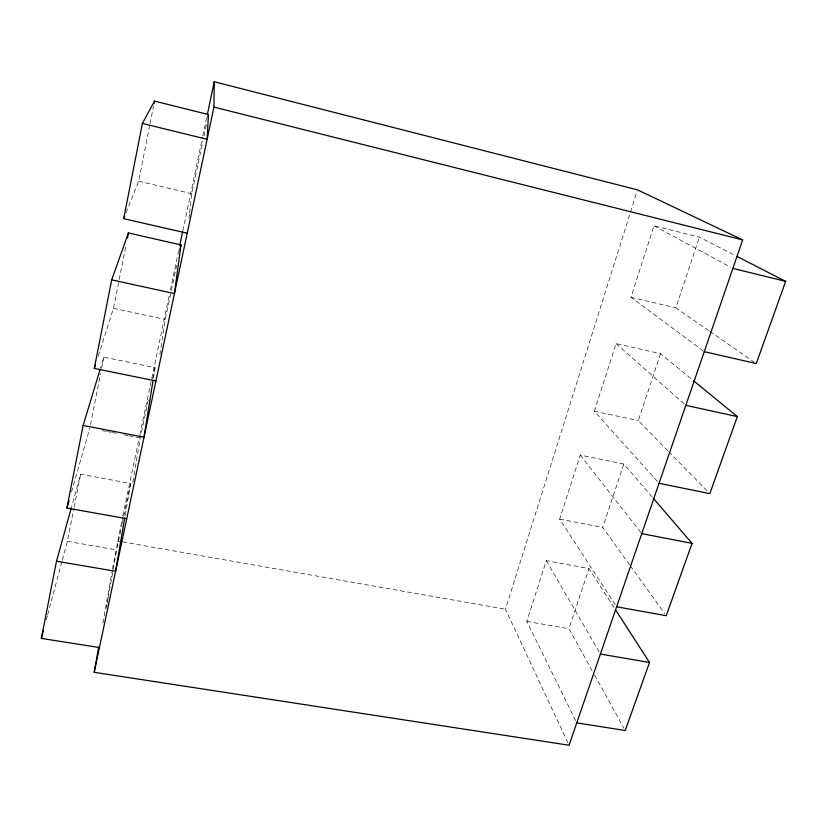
<?xml version="1.0" encoding="UTF-8"?>
<svg xmlns="http://www.w3.org/2000/svg" width="827" height="827" viewBox="0 0 827 827"><rect width="100%" height="100%" fill="white"/><g stroke="black" fill="none" stroke-linecap="round" stroke-linejoin="round"><path stroke-width="0.62" stroke-dasharray="4.13 3.1" d="M188.99 217.925L189.424 214.1M189.579 212.828L191.781 193.714L202.915 140.952M159.921 354.587L165.255 319.429L176.72 265.116M153.471 377.784L155.083 367.664L103.83 357.13L100.501 368.108M132.858 482.141L140.259 437.959L148.726 397.787M125.197 515.304L130.645 483.495L80.653 474.212L71.68 506.527M106.363 608.238L107.034 604.434M107.262 603.162L107.924 599.358M108.151 598.097L116.638 549.903L121.92 524.835M102.93 623.072L112.338 570.051M112.555 568.79L122.541 517.051M62.366 559.982L67.369 541.313L73.892 508.398M74.141 507.127L80.653 474.212M90.505 424.447L100.625 373.339M101.607 368.346L103.83 357.13M98.227 356.168L113.485 308.347L125.921 245.536M126.035 212.808L138.667 181.185L149.811 124.867M150.059 123.616L153.533 106.094M122.799 515.79L139.556 436.294M139.815 435.033L151.517 379.521M151.786 378.259L169.328 294.991M170.393 289.946L178.901 249.568M182.881 230.64L202.553 137.272M202.822 136.01L206.812 117.093M122.189 523.584L130.645 483.495M152.695 378.962L155.083 367.664M203.969 135.928L206.626 123.357M46.353 619.723L47.356 615.991M47.687 614.74L62.035 561.223M71.494 492.044L89.771 428.19M567.973 742.915L505.442 609.21L630.164 213.232M630.546 212.001L637.131 191.099M575.613 720.555L526.778 621.377L546.306 560.654L589 568.583L614.037 607.421M615.216 604.62L559.672 519.087L580.254 455.067L623.827 464.019L652.462 497.327M657.331 481.376L594.355 411.215L616.084 343.618L660.577 353.708L692.478 379.841M703.25 350.886L630.98 297.286L653.961 225.802L699.394 237.142L734.583 255.181M592.091 670.573L568.966 628.727L589 568.583M629.605 564.81L602.707 527.419L623.827 464.019M667.792 450.736L638.289 420.612L660.577 353.708M708.656 330.583L675.845 307.861L699.394 237.142M67.369 541.313L116.638 549.903M526.778 621.377L568.966 628.727M117.486 541.023L121.3 541.695M122.572 541.912L505.442 609.21M102.393 430.629L106.176 431.363M107.438 431.601L111.221 432.335M112.482 432.583L116.276 433.317M123.843 434.785L127.637 435.509M128.898 435.757L138.988 437.71M559.672 519.087L602.707 527.419M113.485 308.347L165.255 319.429M594.355 411.215L638.289 420.612M138.667 181.185L191.781 193.714M630.98 297.286L675.845 307.861M653.961 225.802L730.623 267.183M709.711 331.317L754.172 362.092M616.084 343.618L683.919 403.648M668.692 451.645L707.147 490.887M580.254 455.067L640.966 532.619M630.36 565.844L664.722 613.624M546.306 560.654L599.099 651.841M594.592 675.09L623.961 728.236"/><path stroke-width="1.24" d="M94.195 672.31L213.945 107.096L214.255 81.759L637.514 189.869L742.667 239.902L569.059 745.241L94.195 672.31L98.671 647.065M142.378 123.43L154.515 101.09L208.476 114.56L207.112 139.329L142.378 123.43L123.699 218.669L187.222 233.214M111.686 279.867L128.412 232.976L180.979 244.906L174.435 293.575L111.686 279.867L94.309 368.428L155.921 380.968M153.067 380.306L144.001 437.214L83.134 425.429L66.925 508.005L126.727 518.746M124.753 517.847L115.594 571.302L56.494 561.213L41.35 638.392L99.436 647.551M127.42 238L128.412 232.976M154.018 103.592L154.515 101.09M179.697 245.784L182.622 231.901M207.339 114.571L214.255 81.759M179.914 249.95L180.979 244.906M207.949 117.083L208.476 114.56M41.35 638.392L43.355 630.918M56.494 561.213L71.339 507.768M66.925 508.005L69.034 500.635M83.134 425.429L100.139 369.328M94.309 368.428L95.487 364.759M615.433 609.582L649.515 662.458L625.212 730.499L576.75 722.86M653.309 498.309L692.054 543.37L666.221 615.702L616.622 606.791M693.471 380.658L737.343 416.591L709.824 493.626L659.047 483.299M736.847 256.339L785.65 281.356L756.281 363.56L704.273 351.651M123.699 218.669L124.629 216.323M600.381 654.064L649.515 662.458M641.762 533.632L692.054 543.37M685.831 405.344L737.343 416.591M732.877 268.403L785.65 281.356M213.945 107.096L742.667 239.902"/></g></svg>
